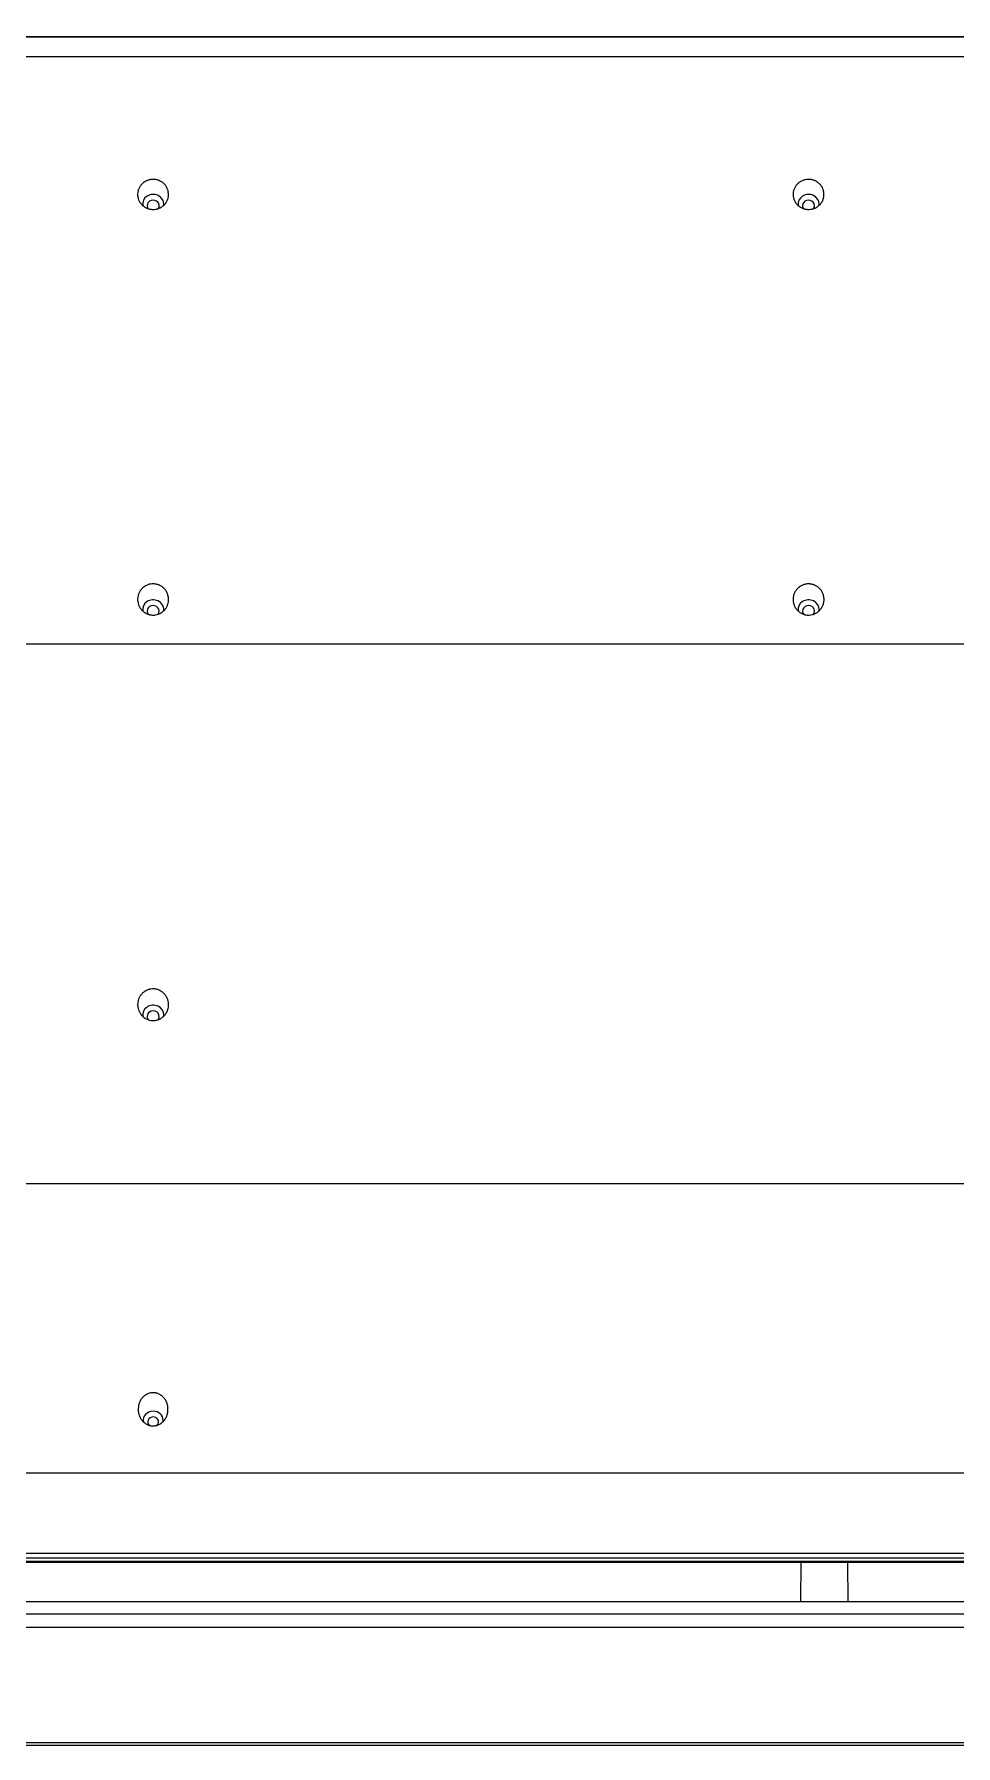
# Model space of a CAD drawing. Header units: inches. Extents: x 3778 to 56227, y -16914 to 35091.
# Drawn here: x 47348.8 to 47408.1, y -10659.7 to -10549.6 of the extents above; entities that cross this region are included whole.
import ezdxf

# ---------------------------------------------------------------- set-up
doc = ezdxf.new("R2010")
doc.units = ezdxf.units.IN
doc.header["$LTSCALE"] = 100
doc.header["$MEASUREMENT"] = 0
doc.layers.add('2-con', color=2, linetype='Continuous')
doc.layers.add('mark-B', color=2, linetype='Continuous', lineweight=20)

# ---------------------------------------------------------------- blocks, each defined once
blk = doc.blocks.new('무풍1way 일반')
at = {"layer": 'mark-B'}
for p, q in [((-272.12, -402.05), (-272.13, -399.52)), ((-272.12, -402.05), (-272.13, -399.52)), ((-269.11, -402.05), (-269.09, -399.52)), ((-269.11, -402.05), (-269.09, -399.52)), ((-439.26, -500.22), (439.26, -500.22)), ((-439.26, -500.24), (439.26, -500.24))]:
    blk.add_line(p, q, dxfattribs=at)
for centre, major_axis, start_param, end_param in [((-227.44, -411.21), (-0.641, 0), 6.140244, 6.283185), ((-227.44, -411.21), (-0.641, 0), 0, 1.570794), ((-227.44, -411.11), (0.346, 0), 2.274711, 6.283185), ((-227.44, -411.21), (-0.641, 0), 1.570794, 3.322627), ((-227.44, -411.11), (0.346, 0), 0, 0.786376), ((-227.44, -437.3), (-0.681, 0), 6.121197, 6.283185), ((-227.44, -437.3), (-0.681, 0), 0, 3.287283), ((-227.44, -437.2), (0.387, 0), 2.50895, 6.283185), ((-227.44, -437.2), (0.387, 0), 0, 0.657668), ((-269.61, -463.39), (-0.681, 0), 6.146921, 6.283185), ((-269.61, -463.39), (-0.681, 0), 0, 3.288756), ((-269.61, -463.29), (0.387, 0), 2.502574, 6.283185), ((-269.61, -463.29), (0.387, 0), 0, 0.658559), ((-227.44, -463.39), (-0.681, 0), 0, 3.286696), ((-227.44, -463.39), (-0.681, 0), 6.152808, 6.283185), ((-227.44, -463.29), (0.387, 0), 2.546164, 6.283185), ((-227.44, -463.29), (0.387, 0), 0, 0.595424), ((-269.61, -489.48), (-0.681, 0), 0, 3.274812), ((-269.61, -489.48), (-0.681, 0), 6.168023, 6.283185), ((-269.61, -489.38), (0.387, 0), 2.562848, 6.283185), ((-269.61, -489.38), (0.387, 0), 0, 0.585325), ((-227.44, -489.48), (-0.681, 0), 0, 3.274225), ((-227.44, -489.48), (-0.681, 0), 6.176273, 6.283185), ((-227.44, -489.38), (0.387, 0), 2.613016, 6.283185), ((-227.44, -489.38), (0.387, 0), 0, 0.511488)]:
    blk.add_ellipse(centre, major_axis=major_axis, ratio=0.913545, start_param=start_param, end_param=end_param, dxfattribs=at)
for points, degree in [([(-425.15, -390.27), (-283.44, -390.27), (-141.72, -390.27), (0, -390.27)], 3), ([(-425.15, -390.27), (-283.44, -390.27), (-141.72, -390.27), (0, -390.27)], 3), ([(-426.89, -399.52), (-213.45, -399.52), (0, -399.52)], 2), ([(-426.89, -399.52), (-213.45, -399.52), (0, -399.52)], 2), ([(-427.34, -402.34), (-284.89, -402.34), (-142.45, -402.34), (0, -402.34)], 3), ([(0, -402.66), (-142.45, -402.66), (-284.89, -402.66), (-427.34, -402.66)], 3), ([(0, -407.82), (-145.51, -407.82), (-291.01, -407.82), (-436.52, -407.82)], 3), ([(0, -426.45), (-146.42, -426.45), (-292.84, -426.45), (-439.26, -426.45)], 3), ([(-439.14, -461.16), (-292.76, -461.16), (-146.38, -461.16), (0, -461.16)], 3), ([(0, -498.97), (-146.42, -498.97), (-292.84, -498.97), (-439.26, -498.97)], 3)]:
    blk.add_open_spline(points, degree=degree, dxfattribs=at)
for points, degree, knots in [([(0, -390.48), (-70.86, -390.48), (-141.72, -390.48), (-248.01, -390.48), (-301.15, -390.48), (-363.15, -390.48), (-394.15, -390.48), (-411.87, -390.48), (-420.73, -390.48), (-425.15, -390.48)], 3, [0, 0, 0, 0, 0.5, 0.5, 0.75, 0.875, 0.9375, 0.96875, 1, 1, 1, 1]), ([(0, -390.48), (-70.86, -390.48), (-141.72, -390.48), (-248.01, -390.48), (-301.15, -390.48), (-363.15, -390.48), (-394.15, -390.48), (-411.87, -390.48), (-420.73, -390.48), (-425.15, -390.48)], 3, [0, 0, 0, 0, 0.5, 0.5, 0.75, 0.875, 0.9375, 0.96875, 1, 1, 1, 1]), ([(-426.89, -398.74), (-422.45, -398.74), (-418, -398.74), (-409.11, -398.74), (-404.66, -398.74), (-391.32, -398.74), (-382.43, -398.74), (-355.74, -398.74), (-302.38, -398.74), (-249.02, -398.74), (-142.3, -398.74), (-71.15, -398.74), (0, -398.74)], 3, [0, 0, 0, 0, 0.03125, 0.03125, 0.0625, 0.0625, 0.125, 0.125, 0.25, 0.5, 0.5, 1, 1, 1, 1]), ([(-426.89, -398.74), (-422.45, -398.74), (-418, -398.74), (-409.11, -398.74), (-404.66, -398.74), (-391.32, -398.74), (-382.43, -398.74), (-355.74, -398.74), (-302.38, -398.74), (-249.02, -398.74), (-142.3, -398.74), (-71.15, -398.74), (0, -398.74)], 3, [0, 0, 0, 0, 0.03125, 0.03125, 0.0625, 0.0625, 0.125, 0.125, 0.25, 0.5, 0.5, 1, 1, 1, 1]), ([(0, -397.9), (-35.56, -397.9), (-106.68, -397.9), (-213.36, -397.9), (-302.26, -397.9), (-364.49, -397.9), (-395.6, -397.9), (-413.38, -397.9), (-422.27, -397.9), (-426.72, -397.9)], 3, [0, 0, 0, 0, 0.25, 0.5, 0.75, 0.875, 0.9375, 0.96875, 1, 1, 1, 1]), ([(0, -397.9), (-35.56, -397.9), (-106.68, -397.9), (-213.36, -397.9), (-302.26, -397.9), (-364.49, -397.9), (-395.6, -397.9), (-413.38, -397.9), (-422.27, -397.9), (-426.72, -397.9)], 3, [0, 0, 0, 0, 0.25, 0.5, 0.75, 0.875, 0.9375, 0.96875, 1, 1, 1, 1]), ([(-426.89, -402.05), (-422.44, -402.05), (-418, -402.05), (-409.1, -402.05), (-404.66, -402.05), (-391.32, -402.05), (-382.42, -402.05), (-355.74, -402.05), (-337.96, -402.05), (-284.59, -402.05), (-249.02, -402.05), (-142.3, -402.05), (-71.15, -402.05), (0, -402.05)], 3, [0, 0, 0, 0, 0.03125, 0.03125, 0.0625, 0.0625, 0.125, 0.125, 0.25, 0.25, 0.5, 0.5, 1, 1, 1, 1]), ([(0, -402.14), (-71.15, -402.14), (-142.3, -402.14), (-249.02, -402.14), (-284.59, -402.14), (-337.95, -402.14), (-355.74, -402.14), (-382.42, -402.14), (-391.31, -402.14), (-404.65, -402.14), (-409.1, -402.14), (-417.99, -402.14), (-422.44, -402.14), (-426.89, -402.14)], 3, [0, 0, 0, 0, 0.5, 0.5, 0.75, 0.75, 0.875, 0.875, 0.9375, 0.9375, 0.96875, 0.96875, 1, 1, 1, 1]), ([(-226.56, -411.49), (-226.53, -411.55), (-226.51, -411.61), (-226.49, -411.71), (-226.49, -411.74), (-226.48, -411.79), (-226.48, -411.81), (-226.48, -411.84), (-226.48, -411.86), (-226.48, -411.94), (-226.48, -412.01), (-226.49, -412.11), (-226.5, -412.14), (-226.51, -412.19), (-226.51, -412.2), (-226.52, -412.24), (-226.52, -412.25), (-226.55, -412.33), (-226.57, -412.39), (-226.62, -412.48), (-226.64, -412.51), (-226.66, -412.55), (-226.67, -412.57), (-226.69, -412.59), (-226.7, -412.61), (-226.75, -412.67), (-226.8, -412.72), (-226.87, -412.78), (-226.9, -412.8), (-226.94, -412.83), (-226.95, -412.84), (-226.98, -412.86), (-227, -412.87), (-227.07, -412.91), (-227.13, -412.93), (-227.23, -412.96), (-227.26, -412.97), (-227.33, -412.98), (-227.36, -412.98), (-227.46, -412.99), (-227.52, -412.98), (-227.61, -412.97), (-227.62, -412.96), (-227.66, -412.96), (-227.67, -412.95), (-227.72, -412.94), (-227.75, -412.93), (-227.81, -412.9), (-227.84, -412.89), (-227.9, -412.85), (-227.93, -412.83), (-228.01, -412.78), (-228.06, -412.73), (-228.15, -412.63), (-228.19, -412.58), (-228.24, -412.5), (-228.26, -412.47), (-228.28, -412.42), (-228.29, -412.41), (-228.3, -412.38), (-228.31, -412.36), (-228.34, -412.29), (-228.36, -412.22), (-228.37, -412.14), (-228.38, -412.12), (-228.38, -412.09), (-228.38, -412.07), (-228.39, -412.02), (-228.39, -411.99), (-228.4, -411.89), (-228.39, -411.83), (-228.38, -411.74), (-228.38, -411.73), (-228.37, -411.7), (-228.37, -411.68), (-228.36, -411.63), (-228.35, -411.6), (-228.32, -411.5), (-228.3, -411.44), (-228.26, -411.37), (-228.25, -411.35), (-228.23, -411.33), (-228.22, -411.31), (-228.2, -411.27), (-228.18, -411.24), (-228.12, -411.16), (-228.07, -411.12), (-228.01, -411.06), (-228, -411.05), (-227.97, -411.03), (-227.96, -411.02), (-227.92, -410.99), (-227.89, -410.97), (-227.8, -410.93), (-227.74, -410.9), (-227.66, -410.88), (-227.64, -410.87), (-227.61, -410.87), (-227.59, -410.86), (-227.55, -410.85), (-227.48, -410.85), (-227.41, -410.85), (-227.36, -410.85), (-227.35, -410.85), (-227.31, -410.86), (-227.3, -410.86), (-227.21, -410.87), (-227.15, -410.89), (-227.07, -410.93), (-227.06, -410.93), (-227.03, -410.95), (-226.99, -410.97), (-226.92, -411.02), (-226.86, -411.06), (-226.83, -411.09), (-226.81, -411.1), (-226.79, -411.13), (-226.78, -411.14), (-226.72, -411.2), (-226.68, -411.25), (-226.64, -411.32), (-226.63, -411.34), (-226.61, -411.37), (-226.6, -411.4), (-226.58, -411.43), (-226.57, -411.46), (-226.56, -411.47), (-226.56, -411.49)], 3, [0, 0, 0, 0, 0.03125, 0.03125, 0.046875, 0.046875, 0.054687, 0.054687, 0.0625, 0.0625, 0.09375, 0.09375, 0.109375, 0.109375, 0.117187, 0.117187, 0.125, 0.125, 0.15625, 0.15625, 0.171875, 0.171875, 0.179687, 0.179687, 0.1875, 0.1875, 0.21875, 0.21875, 0.234375, 0.234375, 0.242187, 0.242187, 0.25, 0.25, 0.28125, 0.28125, 0.296875, 0.296875, 0.3125, 0.3125, 0.34375, 0.34375, 0.351563, 0.351563, 0.359375, 0.359375, 0.375, 0.375, 0.390625, 0.390625, 0.40625, 0.40625, 0.4375, 0.4375, 0.46875, 0.46875, 0.484375, 0.484375, 0.492188, 0.492188, 0.5, 0.5, 0.53125, 0.53125, 0.539063, 0.539063, 0.546875, 0.546875, 0.5625, 0.5625, 0.59375, 0.59375, 0.601563, 0.601563, 0.609375, 0.609375, 0.625, 0.625, 0.65625, 0.65625, 0.664063, 0.664063, 0.671875, 0.671875, 0.6875, 0.6875, 0.71875, 0.71875, 0.726563, 0.726563, 0.734375, 0.734375, 0.75, 0.75, 0.78125, 0.78125, 0.789063, 0.789063, 0.796875, 0.796875, 0.8125, 0.828125, 0.828125, 0.835938, 0.835938, 0.84375, 0.84375, 0.875, 0.875, 0.882813, 0.882813, 0.890625, 0.90625, 0.921875, 0.921875, 0.929688, 0.929688, 0.9375, 0.9375, 0.96875, 0.96875, 0.976563, 0.976563, 0.984375, 0.992188, 0.992188, 1, 1, 1, 1]), ([(-228.43, -437.9), (-228.43, -437.83), (-228.41, -437.7), (-228.36, -437.58), (-228.33, -437.5), (-228.32, -437.49), (-228.31, -437.46), (-228.28, -437.42), (-228.24, -437.35), (-228.2, -437.3), (-228.16, -437.26), (-228.15, -437.25), (-228.13, -437.22), (-228.12, -437.21), (-228.06, -437.16), (-228, -437.12), (-227.92, -437.06), (-227.89, -437.05), (-227.85, -437.03), (-227.83, -437.02), (-227.8, -437.01), (-227.79, -437), (-227.71, -436.97), (-227.64, -436.96), (-227.56, -436.94), (-227.55, -436.94), (-227.51, -436.94), (-227.5, -436.94), (-227.45, -436.94), (-227.41, -436.94), (-227.31, -436.94), (-227.25, -436.95), (-227.12, -436.99), (-227.06, -437.01), (-226.97, -437.05), (-226.94, -437.07), (-226.9, -437.1), (-226.88, -437.11), (-226.86, -437.13), (-226.84, -437.14), (-226.78, -437.19), (-226.73, -437.23), (-226.68, -437.29), (-226.67, -437.31), (-226.65, -437.33), (-226.64, -437.35), (-226.61, -437.39), (-226.59, -437.42), (-226.54, -437.5), (-226.52, -437.56), (-226.47, -437.69), (-226.46, -437.75), (-226.45, -437.85), (-226.44, -437.88), (-226.44, -437.95), (-226.44, -437.98), (-226.45, -438.08), (-226.45, -438.14), (-226.48, -438.24), (-226.49, -438.27), (-226.5, -438.31), (-226.51, -438.33), (-226.52, -438.36), (-226.53, -438.38), (-226.56, -438.45), (-226.6, -438.51), (-226.64, -438.57), (-226.65, -438.59), (-226.67, -438.61), (-226.69, -438.62), (-226.72, -438.66), (-226.74, -438.69), (-226.81, -438.75), (-226.87, -438.79), (-226.94, -438.84), (-226.95, -438.84), (-226.98, -438.86), (-227.02, -438.88), (-227.1, -438.92), (-227.16, -438.93), (-227.21, -438.95), (-227.23, -438.95), (-227.26, -438.96), (-227.28, -438.96), (-227.36, -438.97), (-227.43, -438.98), (-227.52, -438.97), (-227.56, -438.97), (-227.62, -438.96), (-227.66, -438.95), (-227.75, -438.92), (-227.81, -438.9), (-227.89, -438.86), (-227.9, -438.85), (-227.93, -438.84), (-227.97, -438.81), (-228.04, -438.76), (-228.09, -438.72), (-228.14, -438.68), (-228.16, -438.65), (-228.23, -438.58), (-228.26, -438.52), (-228.3, -438.45), (-228.31, -438.44), (-228.33, -438.41), (-228.33, -438.39), (-228.35, -438.35), (-228.37, -438.32), (-228.4, -438.22), (-228.41, -438.16), (-228.43, -438.06), (-228.43, -438.03), (-228.43, -437.96), (-228.43, -437.93), (-228.43, -437.9)], 3, [0, 0, 0, 0, 0.03125, 0.0625, 0.0625, 0.070312, 0.070312, 0.078125, 0.09375, 0.109375, 0.109375, 0.117187, 0.117187, 0.125, 0.125, 0.15625, 0.15625, 0.171875, 0.171875, 0.179687, 0.179687, 0.1875, 0.1875, 0.21875, 0.21875, 0.226562, 0.226562, 0.234375, 0.234375, 0.25, 0.25, 0.28125, 0.28125, 0.3125, 0.3125, 0.328125, 0.328125, 0.335937, 0.335937, 0.34375, 0.34375, 0.375, 0.375, 0.382812, 0.382812, 0.390625, 0.390625, 0.40625, 0.40625, 0.4375, 0.4375, 0.46875, 0.46875, 0.484375, 0.484375, 0.5, 0.5, 0.53125, 0.53125, 0.546875, 0.546875, 0.554687, 0.554687, 0.5625, 0.5625, 0.59375, 0.59375, 0.601562, 0.601562, 0.609375, 0.609375, 0.625, 0.625, 0.65625, 0.65625, 0.664062, 0.664062, 0.671875, 0.6875, 0.703125, 0.703125, 0.710937, 0.710937, 0.71875, 0.71875, 0.75, 0.75, 0.765625, 0.765625, 0.78125, 0.78125, 0.8125, 0.8125, 0.820312, 0.820312, 0.828125, 0.84375, 0.859375, 0.859375, 0.875, 0.875, 0.90625, 0.90625, 0.914062, 0.914062, 0.921875, 0.921875, 0.9375, 0.9375, 0.96875, 0.96875, 0.984375, 0.984375, 1, 1, 1, 1]), ([(-268.62, -463.99), (-268.61, -464.05), (-268.62, -464.12), (-268.63, -464.21), (-268.63, -464.24), (-268.65, -464.29), (-268.65, -464.31), (-268.66, -464.34), (-268.66, -464.35), (-268.69, -464.43), (-268.72, -464.49), (-268.77, -464.57), (-268.79, -464.6), (-268.81, -464.64), (-268.82, -464.65), (-268.84, -464.68), (-268.86, -464.69), (-268.91, -464.75), (-268.96, -464.8), (-269.02, -464.85), (-269.04, -464.86), (-269.06, -464.87), (-269.08, -464.88), (-269.12, -464.91), (-269.15, -464.93), (-269.24, -464.97), (-269.3, -464.99), (-269.38, -465.01), (-269.39, -465.02), (-269.43, -465.02), (-269.48, -465.03), (-269.56, -465.04), (-269.62, -465.04), (-269.67, -465.04), (-269.69, -465.04), (-269.72, -465.03), (-269.74, -465.03), (-269.82, -465.02), (-269.88, -465), (-269.96, -464.97), (-269.98, -464.97), (-270.01, -464.96), (-270.02, -464.95), (-270.07, -464.93), (-270.1, -464.91), (-270.18, -464.86), (-270.23, -464.82), (-270.29, -464.76), (-270.3, -464.75), (-270.33, -464.73), (-270.36, -464.69), (-270.41, -464.63), (-270.45, -464.58), (-270.48, -464.52), (-270.5, -464.49), (-270.54, -464.4), (-270.56, -464.34), (-270.58, -464.26), (-270.58, -464.25), (-270.59, -464.21), (-270.59, -464.2), (-270.6, -464.15), (-270.6, -464.12), (-270.61, -464.02), (-270.6, -463.96), (-270.59, -463.86), (-270.58, -463.83), (-270.57, -463.76), (-270.56, -463.73), (-270.53, -463.64), (-270.5, -463.58), (-270.45, -463.5), (-270.43, -463.47), (-270.39, -463.42), (-270.35, -463.37), (-270.31, -463.32), (-270.27, -463.29), (-270.26, -463.27), (-270.23, -463.25), (-270.22, -463.24), (-270.16, -463.19), (-270.1, -463.16), (-270.01, -463.12), (-269.98, -463.1), (-269.93, -463.09), (-269.92, -463.08), (-269.89, -463.07), (-269.87, -463.07), (-269.79, -463.05), (-269.73, -463.03), (-269.64, -463.03), (-269.63, -463.03), (-269.59, -463.03), (-269.55, -463.03), (-269.46, -463.04), (-269.4, -463.05), (-269.35, -463.06), (-269.33, -463.07), (-269.3, -463.08), (-269.29, -463.08), (-269.21, -463.11), (-269.15, -463.14), (-269.07, -463.19), (-269.04, -463.21), (-268.99, -463.25), (-268.96, -463.27), (-268.89, -463.34), (-268.85, -463.39), (-268.8, -463.45), (-268.79, -463.47), (-268.77, -463.49), (-268.74, -463.54), (-268.71, -463.61), (-268.68, -463.67), (-268.67, -463.71), (-268.66, -463.73), (-268.65, -463.76), (-268.65, -463.78), (-268.63, -463.86), (-268.62, -463.92), (-268.62, -463.99)], 3, [0, 0, 0, 0, 0.03125, 0.03125, 0.046875, 0.046875, 0.054688, 0.054688, 0.0625, 0.0625, 0.09375, 0.09375, 0.109375, 0.109375, 0.117188, 0.117188, 0.125, 0.125, 0.15625, 0.15625, 0.164063, 0.164063, 0.171875, 0.171875, 0.1875, 0.1875, 0.21875, 0.21875, 0.226563, 0.226563, 0.234375, 0.25, 0.265625, 0.265625, 0.273438, 0.273438, 0.28125, 0.28125, 0.3125, 0.3125, 0.320313, 0.320313, 0.328125, 0.328125, 0.34375, 0.34375, 0.375, 0.375, 0.382813, 0.382813, 0.390625, 0.40625, 0.421875, 0.421875, 0.4375, 0.4375, 0.46875, 0.46875, 0.476563, 0.476563, 0.484375, 0.484375, 0.5, 0.5, 0.53125, 0.53125, 0.546875, 0.546875, 0.5625, 0.5625, 0.59375, 0.59375, 0.609375, 0.609375, 0.625, 0.640625, 0.640625, 0.648438, 0.648438, 0.65625, 0.65625, 0.6875, 0.6875, 0.703125, 0.703125, 0.710938, 0.710938, 0.71875, 0.71875, 0.75, 0.75, 0.757813, 0.757813, 0.765625, 0.78125, 0.796875, 0.796875, 0.804688, 0.804688, 0.8125, 0.8125, 0.84375, 0.84375, 0.859375, 0.859375, 0.875, 0.875, 0.90625, 0.90625, 0.914063, 0.914063, 0.921875, 0.9375, 0.953125, 0.953125, 0.960938, 0.960938, 0.96875, 0.96875, 1, 1, 1, 1]), ([(-228.43, -463.99), (-228.43, -463.92), (-228.42, -463.86), (-228.39, -463.76), (-228.38, -463.73), (-228.36, -463.67), (-228.35, -463.64), (-228.31, -463.55), (-228.28, -463.49), (-228.22, -463.42), (-228.2, -463.39), (-228.17, -463.35), (-228.15, -463.34), (-228.13, -463.32), (-228.12, -463.31), (-228.06, -463.25), (-228.01, -463.21), (-227.94, -463.17), (-227.92, -463.16), (-227.89, -463.14), (-227.88, -463.14), (-227.84, -463.11), (-227.8, -463.1), (-227.71, -463.07), (-227.65, -463.05), (-227.55, -463.04), (-227.52, -463.03), (-227.45, -463.03), (-227.39, -463.03), (-227.32, -463.04), (-227.27, -463.04), (-227.25, -463.05), (-227.22, -463.05), (-227.21, -463.06), (-227.13, -463.08), (-227.06, -463.1), (-226.99, -463.14), (-226.98, -463.14), (-226.95, -463.16), (-226.93, -463.17), (-226.89, -463.19), (-226.86, -463.21), (-226.79, -463.27), (-226.74, -463.32), (-226.65, -463.42), (-226.61, -463.47), (-226.56, -463.55), (-226.55, -463.58), (-226.53, -463.63), (-226.52, -463.64), (-226.51, -463.67), (-226.5, -463.69), (-226.48, -463.76), (-226.46, -463.83), (-226.45, -463.91), (-226.45, -463.92), (-226.44, -463.95), (-226.44, -463.97), (-226.44, -464.02), (-226.44, -464.05), (-226.44, -464.15), (-226.45, -464.21), (-226.48, -464.31), (-226.49, -464.34), (-226.51, -464.4), (-226.52, -464.43), (-226.56, -464.52), (-226.59, -464.57), (-226.65, -464.65), (-226.67, -464.68), (-226.72, -464.73), (-226.76, -464.78), (-226.81, -464.82), (-226.85, -464.85), (-226.86, -464.86), (-226.89, -464.88), (-226.9, -464.88), (-226.97, -464.93), (-227.03, -464.96), (-227.13, -464.99), (-227.16, -465), (-227.22, -465.02), (-227.25, -465.02), (-227.35, -465.04), (-227.42, -465.04), (-227.5, -465.04), (-227.52, -465.04), (-227.55, -465.03), (-227.6, -465.03), (-227.68, -465.01), (-227.74, -464.99), (-227.79, -464.97), (-227.8, -464.97), (-227.84, -464.95), (-227.85, -464.95), (-227.92, -464.91), (-227.98, -464.88), (-228.06, -464.82), (-228.08, -464.8), (-228.13, -464.75), (-228.16, -464.73), (-228.22, -464.66), (-228.26, -464.6), (-228.3, -464.53), (-228.31, -464.52), (-228.32, -464.49), (-228.34, -464.44), (-228.37, -464.37), (-228.39, -464.31), (-228.4, -464.26), (-228.41, -464.24), (-228.41, -464.21), (-228.42, -464.2), (-228.43, -464.12), (-228.43, -464.05), (-228.43, -463.99)], 3, [0, 0, 0, 0, 0.03125, 0.03125, 0.046875, 0.046875, 0.0625, 0.0625, 0.09375, 0.09375, 0.109375, 0.109375, 0.117188, 0.117188, 0.125, 0.125, 0.15625, 0.15625, 0.164063, 0.164063, 0.171875, 0.171875, 0.1875, 0.1875, 0.21875, 0.21875, 0.234375, 0.234375, 0.25, 0.265625, 0.265625, 0.273438, 0.273438, 0.28125, 0.28125, 0.3125, 0.3125, 0.320313, 0.320313, 0.328125, 0.328125, 0.34375, 0.34375, 0.375, 0.375, 0.40625, 0.40625, 0.421875, 0.421875, 0.429688, 0.429688, 0.4375, 0.4375, 0.46875, 0.46875, 0.476563, 0.476563, 0.484375, 0.484375, 0.5, 0.5, 0.53125, 0.53125, 0.546875, 0.546875, 0.5625, 0.5625, 0.59375, 0.59375, 0.609375, 0.609375, 0.625, 0.640625, 0.640625, 0.648438, 0.648438, 0.65625, 0.65625, 0.6875, 0.6875, 0.703125, 0.703125, 0.71875, 0.71875, 0.75, 0.75, 0.757813, 0.757813, 0.765625, 0.78125, 0.796875, 0.796875, 0.804688, 0.804688, 0.8125, 0.8125, 0.84375, 0.84375, 0.859375, 0.859375, 0.875, 0.875, 0.90625, 0.90625, 0.914063, 0.914063, 0.921875, 0.9375, 0.953125, 0.953125, 0.960938, 0.960938, 0.96875, 0.96875, 1, 1, 1, 1]), ([(-268.62, -490.07), (-268.61, -490.14), (-268.62, -490.2), (-268.63, -490.29), (-268.64, -490.32), (-268.66, -490.38), (-268.67, -490.41), (-268.7, -490.5), (-268.73, -490.56), (-268.78, -490.64), (-268.8, -490.67), (-268.84, -490.72), (-268.86, -490.74), (-268.93, -490.81), (-268.98, -490.85), (-269.05, -490.91), (-269.08, -490.92), (-269.14, -490.96), (-269.2, -490.99), (-269.26, -491.01), (-269.3, -491.02), (-269.32, -491.03), (-269.35, -491.04), (-269.37, -491.04), (-269.45, -491.06), (-269.51, -491.07), (-269.61, -491.07), (-269.64, -491.07), (-269.69, -491.07), (-269.71, -491.07), (-269.74, -491.06), (-269.76, -491.06), (-269.84, -491.05), (-269.9, -491.03), (-269.98, -491), (-269.99, -491), (-270.02, -490.98), (-270.04, -490.98), (-270.08, -490.96), (-270.11, -490.94), (-270.19, -490.89), (-270.24, -490.85), (-270.31, -490.78), (-270.34, -490.76), (-270.38, -490.71), (-270.42, -490.66), (-270.46, -490.61), (-270.49, -490.56), (-270.5, -490.53), (-270.54, -490.44), (-270.56, -490.38), (-270.58, -490.31), (-270.58, -490.29), (-270.59, -490.26), (-270.59, -490.24), (-270.6, -490.2), (-270.6, -490.17), (-270.6, -490.07), (-270.6, -490.01), (-270.59, -489.93), (-270.58, -489.91), (-270.58, -489.88), (-270.57, -489.84), (-270.54, -489.76), (-270.52, -489.71), (-270.49, -489.66), (-270.49, -489.65), (-270.47, -489.62), (-270.46, -489.61), (-270.42, -489.54), (-270.38, -489.49), (-270.31, -489.42), (-270.29, -489.4), (-270.25, -489.37), (-270.24, -489.36), (-270.22, -489.34), (-270.2, -489.33), (-270.14, -489.28), (-270.08, -489.25), (-270.01, -489.22), (-269.99, -489.21), (-269.96, -489.2), (-269.94, -489.19), (-269.9, -489.18), (-269.87, -489.17), (-269.77, -489.15), (-269.71, -489.14), (-269.62, -489.14), (-269.61, -489.14), (-269.58, -489.14), (-269.53, -489.14), (-269.45, -489.15), (-269.38, -489.16), (-269.33, -489.17), (-269.32, -489.18), (-269.29, -489.19), (-269.27, -489.19), (-269.19, -489.22), (-269.14, -489.25), (-269.05, -489.3), (-269.03, -489.32), (-268.98, -489.36), (-268.95, -489.38), (-268.88, -489.44), (-268.84, -489.49), (-268.79, -489.55), (-268.78, -489.57), (-268.76, -489.59), (-268.74, -489.64), (-268.7, -489.71), (-268.68, -489.76), (-268.66, -489.81), (-268.66, -489.82), (-268.65, -489.85), (-268.64, -489.87), (-268.63, -489.95), (-268.62, -490.01), (-268.62, -490.07)], 3, [0, 0, 0, 0, 0.03125, 0.03125, 0.046875, 0.046875, 0.0625, 0.0625, 0.09375, 0.09375, 0.109375, 0.109375, 0.125, 0.125, 0.15625, 0.15625, 0.171875, 0.171875, 0.1875, 0.203125, 0.203125, 0.210937, 0.210937, 0.21875, 0.21875, 0.25, 0.25, 0.265625, 0.265625, 0.273437, 0.273437, 0.28125, 0.28125, 0.3125, 0.3125, 0.320312, 0.320312, 0.328125, 0.328125, 0.34375, 0.34375, 0.375, 0.375, 0.390625, 0.390625, 0.40625, 0.421875, 0.421875, 0.4375, 0.4375, 0.46875, 0.46875, 0.476562, 0.476562, 0.484375, 0.484375, 0.5, 0.5, 0.53125, 0.53125, 0.539062, 0.539062, 0.546875, 0.5625, 0.578125, 0.578125, 0.585937, 0.585937, 0.59375, 0.59375, 0.625, 0.625, 0.640625, 0.640625, 0.648437, 0.648437, 0.65625, 0.65625, 0.6875, 0.6875, 0.695312, 0.695312, 0.703125, 0.703125, 0.71875, 0.71875, 0.75, 0.75, 0.757812, 0.757812, 0.765625, 0.78125, 0.796875, 0.796875, 0.804687, 0.804687, 0.8125, 0.8125, 0.84375, 0.84375, 0.859375, 0.859375, 0.875, 0.875, 0.90625, 0.90625, 0.914062, 0.914062, 0.921875, 0.9375, 0.953125, 0.953125, 0.960937, 0.960937, 0.96875, 0.96875, 1, 1, 1, 1]), ([(-228.43, -490.07), (-228.43, -490.01), (-228.42, -489.95), (-228.4, -489.86), (-228.39, -489.83), (-228.37, -489.77), (-228.36, -489.74), (-228.32, -489.65), (-228.28, -489.59), (-228.23, -489.52), (-228.21, -489.49), (-228.16, -489.44), (-228.14, -489.42), (-228.07, -489.36), (-228.02, -489.32), (-227.95, -489.28), (-227.94, -489.27), (-227.91, -489.25), (-227.86, -489.23), (-227.79, -489.2), (-227.73, -489.18), (-227.68, -489.17), (-227.66, -489.16), (-227.63, -489.15), (-227.62, -489.15), (-227.54, -489.14), (-227.47, -489.13), (-227.37, -489.14), (-227.34, -489.14), (-227.29, -489.15), (-227.27, -489.15), (-227.24, -489.15), (-227.23, -489.16), (-227.15, -489.18), (-227.08, -489.2), (-227.01, -489.23), (-227, -489.24), (-226.97, -489.25), (-226.95, -489.26), (-226.91, -489.28), (-226.88, -489.3), (-226.8, -489.35), (-226.75, -489.4), (-226.69, -489.47), (-226.67, -489.49), (-226.63, -489.54), (-226.59, -489.59), (-226.56, -489.65), (-226.53, -489.7), (-226.52, -489.73), (-226.48, -489.82), (-226.47, -489.88), (-226.45, -489.96), (-226.45, -489.98), (-226.45, -490.01), (-226.44, -490.02), (-226.44, -490.07), (-226.44, -490.1), (-226.44, -490.2), (-226.45, -490.26), (-226.47, -490.34), (-226.47, -490.35), (-226.48, -490.38), (-226.5, -490.43), (-226.53, -490.5), (-226.56, -490.56), (-226.58, -490.6), (-226.59, -490.61), (-226.61, -490.64), (-226.61, -490.65), (-226.66, -490.72), (-226.7, -490.76), (-226.78, -490.83), (-226.8, -490.85), (-226.84, -490.88), (-226.85, -490.89), (-226.88, -490.91), (-226.89, -490.91), (-226.96, -490.96), (-227.02, -490.98), (-227.1, -491.01), (-227.11, -491.02), (-227.14, -491.03), (-227.16, -491.03), (-227.21, -491.05), (-227.24, -491.05), (-227.33, -491.07), (-227.4, -491.07), (-227.48, -491.07), (-227.5, -491.07), (-227.53, -491.07), (-227.58, -491.06), (-227.66, -491.05), (-227.72, -491.03), (-227.77, -491.01), (-227.78, -491.01), (-227.82, -491), (-227.83, -490.99), (-227.9, -490.96), (-227.96, -490.93), (-228.04, -490.87), (-228.07, -490.85), (-228.12, -490.81), (-228.14, -490.79), (-228.21, -490.72), (-228.24, -490.67), (-228.29, -490.6), (-228.3, -490.59), (-228.31, -490.56), (-228.33, -490.52), (-228.37, -490.45), (-228.39, -490.39), (-228.4, -490.34), (-228.4, -490.33), (-228.41, -490.29), (-228.41, -490.28), (-228.43, -490.2), (-228.43, -490.14), (-228.43, -490.07)], 3, [0, 0, 0, 0, 0.03125, 0.03125, 0.046875, 0.046875, 0.0625, 0.0625, 0.09375, 0.09375, 0.109375, 0.109375, 0.125, 0.125, 0.15625, 0.15625, 0.164062, 0.164062, 0.171875, 0.1875, 0.203125, 0.203125, 0.210937, 0.210937, 0.21875, 0.21875, 0.25, 0.25, 0.265625, 0.265625, 0.273437, 0.273437, 0.28125, 0.28125, 0.3125, 0.3125, 0.320312, 0.320312, 0.328125, 0.328125, 0.34375, 0.34375, 0.375, 0.375, 0.390625, 0.390625, 0.40625, 0.421875, 0.421875, 0.4375, 0.4375, 0.46875, 0.46875, 0.476562, 0.476562, 0.484375, 0.484375, 0.5, 0.5, 0.53125, 0.53125, 0.539062, 0.539062, 0.546875, 0.5625, 0.578125, 0.578125, 0.585937, 0.585937, 0.59375, 0.59375, 0.625, 0.625, 0.640625, 0.640625, 0.648437, 0.648437, 0.65625, 0.65625, 0.6875, 0.6875, 0.695312, 0.695312, 0.703125, 0.703125, 0.71875, 0.71875, 0.75, 0.75, 0.757812, 0.757812, 0.765625, 0.78125, 0.796875, 0.796875, 0.804687, 0.804687, 0.8125, 0.8125, 0.84375, 0.84375, 0.859375, 0.859375, 0.875, 0.875, 0.90625, 0.90625, 0.914062, 0.914062, 0.921875, 0.9375, 0.953125, 0.953125, 0.960937, 0.960937, 0.96875, 0.96875, 1, 1, 1, 1]), ([(443.19, -500.42), (442.61, -500.39), (442.32, -500.38), (441.84, -500.36), (441.46, -500.35), (441, -500.33), (440.59, -500.32), (440.14, -500.3), (439.73, -500.29), (438.81, -500.26), (438, -500.25), (437.55, -500.25), (437.13, -500.25), (437.04, -500.25), (436.73, -500.25), (436.64, -500.25), (436.45, -500.25), (432.8, -500.25), (422.42, -500.25), (401.64, -500.25), (360.09, -500.25), (276.99, -500.25), (221.6, -500.25), (221.53, -500.25), (0, -500.25), (-110.8, -500.25), (-276.99, -500.25), (-360.09, -500.25), (-401.64, -500.25), (-422.42, -500.25), (-432.8, -500.25), (-437.13, -500.25), (-438, -500.25), (-438.12, -500.25), (-438.21, -500.25), (-438.32, -500.25), (-438.64, -500.25), (-438.86, -500.25), (-439.28, -500.26), (-439.73, -500.27), (-440.14, -500.28), (-440.59, -500.3), (-441, -500.31), (-441.46, -500.33), (-441.84, -500.35), (-442.32, -500.37), (-442.61, -500.39), (-443.19, -500.42)], 2, [0, 0, 0, 0.000977, 0.000977, 0.001953, 0.001953, 0.00293, 0.00293, 0.003906, 0.003906, 0.005859, 0.005859, 0.006836, 0.006836, 0.007115, 0.007394, 0.007394, 0.007812, 0.015625, 0.03125, 0.0625, 0.125, 0.25, 0.25, 0.5, 0.5, 0.75, 0.875, 0.9375, 0.96875, 0.984375, 0.992188, 0.994141, 0.994141, 0.994385, 0.994385, 0.994629, 0.995117, 0.995117, 0.996094, 0.996094, 0.99707, 0.99707, 0.998047, 0.998047, 0.999023, 0.999023, 1, 1, 1]), ([(443.19, -500.42), (442.61, -500.39), (442.32, -500.38), (441.84, -500.36), (441.46, -500.35), (441, -500.33), (440.59, -500.32), (440.14, -500.3), (439.73, -500.29), (438.81, -500.26), (438, -500.25), (437.55, -500.25), (437.13, -500.25), (437.04, -500.25), (436.73, -500.25), (436.64, -500.25), (436.45, -500.25), (432.8, -500.25), (422.42, -500.25), (401.64, -500.25), (360.09, -500.25), (276.99, -500.25), (221.6, -500.25), (221.53, -500.25), (0, -500.25), (-110.8, -500.25), (-276.99, -500.25), (-360.09, -500.25), (-401.64, -500.25), (-422.42, -500.25), (-432.8, -500.25), (-437.13, -500.25), (-438, -500.25), (-438.12, -500.25), (-438.21, -500.25), (-438.32, -500.25), (-438.64, -500.25), (-438.86, -500.25), (-439.28, -500.26), (-439.73, -500.27), (-440.14, -500.28), (-440.59, -500.3), (-441, -500.31), (-441.46, -500.33), (-441.84, -500.35), (-442.32, -500.37), (-442.61, -500.39), (-443.19, -500.42)], 2, [0, 0, 0, 0.000977, 0.000977, 0.001953, 0.001953, 0.00293, 0.00293, 0.003906, 0.003906, 0.005859, 0.005859, 0.006836, 0.006836, 0.007115, 0.007394, 0.007394, 0.007812, 0.015625, 0.03125, 0.0625, 0.125, 0.25, 0.25, 0.5, 0.5, 0.75, 0.875, 0.9375, 0.96875, 0.984375, 0.992188, 0.994141, 0.994141, 0.994385, 0.994385, 0.994629, 0.995117, 0.995117, 0.996094, 0.996094, 0.99707, 0.99707, 0.998047, 0.998047, 0.999023, 0.999023, 1, 1, 1])]:
    blk.add_open_spline(points, degree=degree, knots=knots, dxfattribs=at)
blk = doc.blocks.new('dpdjzjs')
at = {"layer": 'mark-B', "rotation": 180}
blk.add_blockref('무풍1way 일반', (183099.91, 90780.44), dxfattribs=at)

msp = doc.modelspace()

# ---------------------------------------------------------------- block references
at = {"layer": '2-con'}
msp.add_blockref('dpdjzjs', (-135970.86, -101830.44), dxfattribs=at)

doc.saveas('drawing.dxf')
